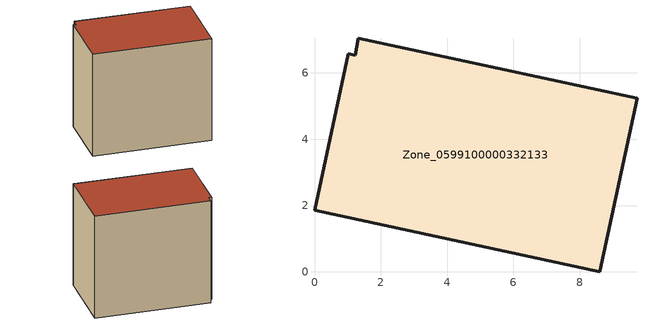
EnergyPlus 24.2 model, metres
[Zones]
Zone_0599100000332133
 floor ground (C_G): 1.32,7.05 9.73,5.24 8.61,0 0,1.85 1.01,6.58 1.23,6.54 z0
 wall outside (C_F): 8.61,0 9.73,5.24 1.32,7.05 1.23,6.54 1.01,6.58 0,1.85 8.61,0 z0:8.09
 roof outside (C_R): 9.73,5.24 1.32,7.05 1.23,6.54 1.01,6.58 0,1.85 8.61,0 z8.09
[BUILDING]
Pand.0599100000332133: North Axis=0; Terrain=City; Loads Convergence Tolerance Value=0.04; Temperature Convergence Tolerance Value=0.4; Solar Distribution=FullExterior; Maximum Number of Warmup Days=25; Minimum Number of Warmup Days=1
[Site:Location]
Rotterdam.The.Hague.AP_ZH_NLD Design_Conditions: Latitude=51.96; Longitude=4.45; Time Zone=1; Elevation=-4.5
[SITE:GROUNDTEMPERATURE:BUILDINGSURFACE]
18, 18, 18, 18, 18, 18, 18, 18, 18, 18, 18, 18
[MATERIAL] Thermal Absorptance=0.9; Solar Absorptance=0.7; Visible Absorptance=0.7
Name | Roughness | Thickness | Conductivity | Density | Specific Heat
G.TI.1975-1991 | MediumSmooth | 0.15 | 0.288461 | 540 | 1210
F.TI.1975-1991 | Rough | 0.3 | 0.230769 | 1920 | 840
R.TI.1975-1991 | MediumRough | 0.2 | 0.153846 | 1500 | 1000
[CONSTRUCTION]
C_G: G.TI.1975-1991
C_F: F.TI.1975-1991
C_R: R.TI.1975-1991
[ZONE]
Zone_0599100000332133: Type=1; Multiplier=1; Ceiling Height=Autocalculate; Volume=Autocalculate; Floor Area=autocalculate; Part of Total Floor Area=Yes
[ZONEINFILTRATION:DESIGNFLOWRATE]
Infil_Zone_0599100000332133: Zone or ZoneList or Space or SpaceList=Zone_0599100000332133; Schedule=AlwaysOn; Design Flow Rate Calculation Method=Flow/Area; Flow Rate per Floor Area=0.003; Constant Term Coefficient=1; Temperature Term Coefficient=0; Velocity Term Coefficient=0; Velocity Squared Term Coefficient=0
[HVACTEMPLATE:ZONE:IDEALLOADSAIRSYSTEM]
Zone_0599100000332133: Maximum Heating Supply Air Temperature=50; Minimum Cooling Supply Air Temperature=13; Maximum Heating Supply Air Humidity Ratio=0.0156; Minimum Cooling Supply Air Humidity Ratio=0.0077; Heating Limit=NoLimit; Cooling Limit=NoLimit; Dehumidification Control Type=ConstantSensibleHeatRatio; Cooling Sensible Heat Ratio=0.7; Dehumidification Setpoint=60; Humidification Control Type=None; Humidification Setpoint=30; Outdoor Air Method=None; Outdoor Air Flow Rate per Person=0.00944; Outdoor Air Flow Rate per Zone Floor Area=0; Outdoor Air Flow Rate per Zone=0; Demand Controlled Ventilation Type=None; Outdoor Air Economizer Type=NoEconomizer; Heat Recovery Type=None; Sensible Heat Recovery Effectiveness=0.7; Latent Heat Recovery Effectiveness=0.65
[ZONECONTROL:THERMOSTAT]
ThermostatControl_Zone_0599100000332133: Zone or ZoneList=Zone_0599100000332133; Control Type Schedule=DualSetpointControlType; Control 1=Thermostat_Zone_0599100000332133; Temperature Difference Between Cutout And Setpoint=0
[THERMOSTATSETPOINT:DUALSETPOINT]
Thermostat_Zone_0599100000332133: Heating Setpoint Temperature Schedule=HeatingSetpoint_Zone_0599100000332133; Cooling Setpoint Temperature Schedule=CoolingSetpoint_Zone_0599100000332133
[SCHEDULE:COMPACT]
HeatingSetpoint_Zone_0599100000332133: Through: 12/31, For: AllDays, Until: 24:00, 21
CoolingSetpoint_Zone_0599100000332133: Through: 12/31, For: AllDays, Until: 24:00, 24
DualSetpointControlType: Through: 12/31, For: AllDays, Until: 24:00, 4
AlwaysOn: Through: 12/31, For: AllDays, Until: 24:00, 1
